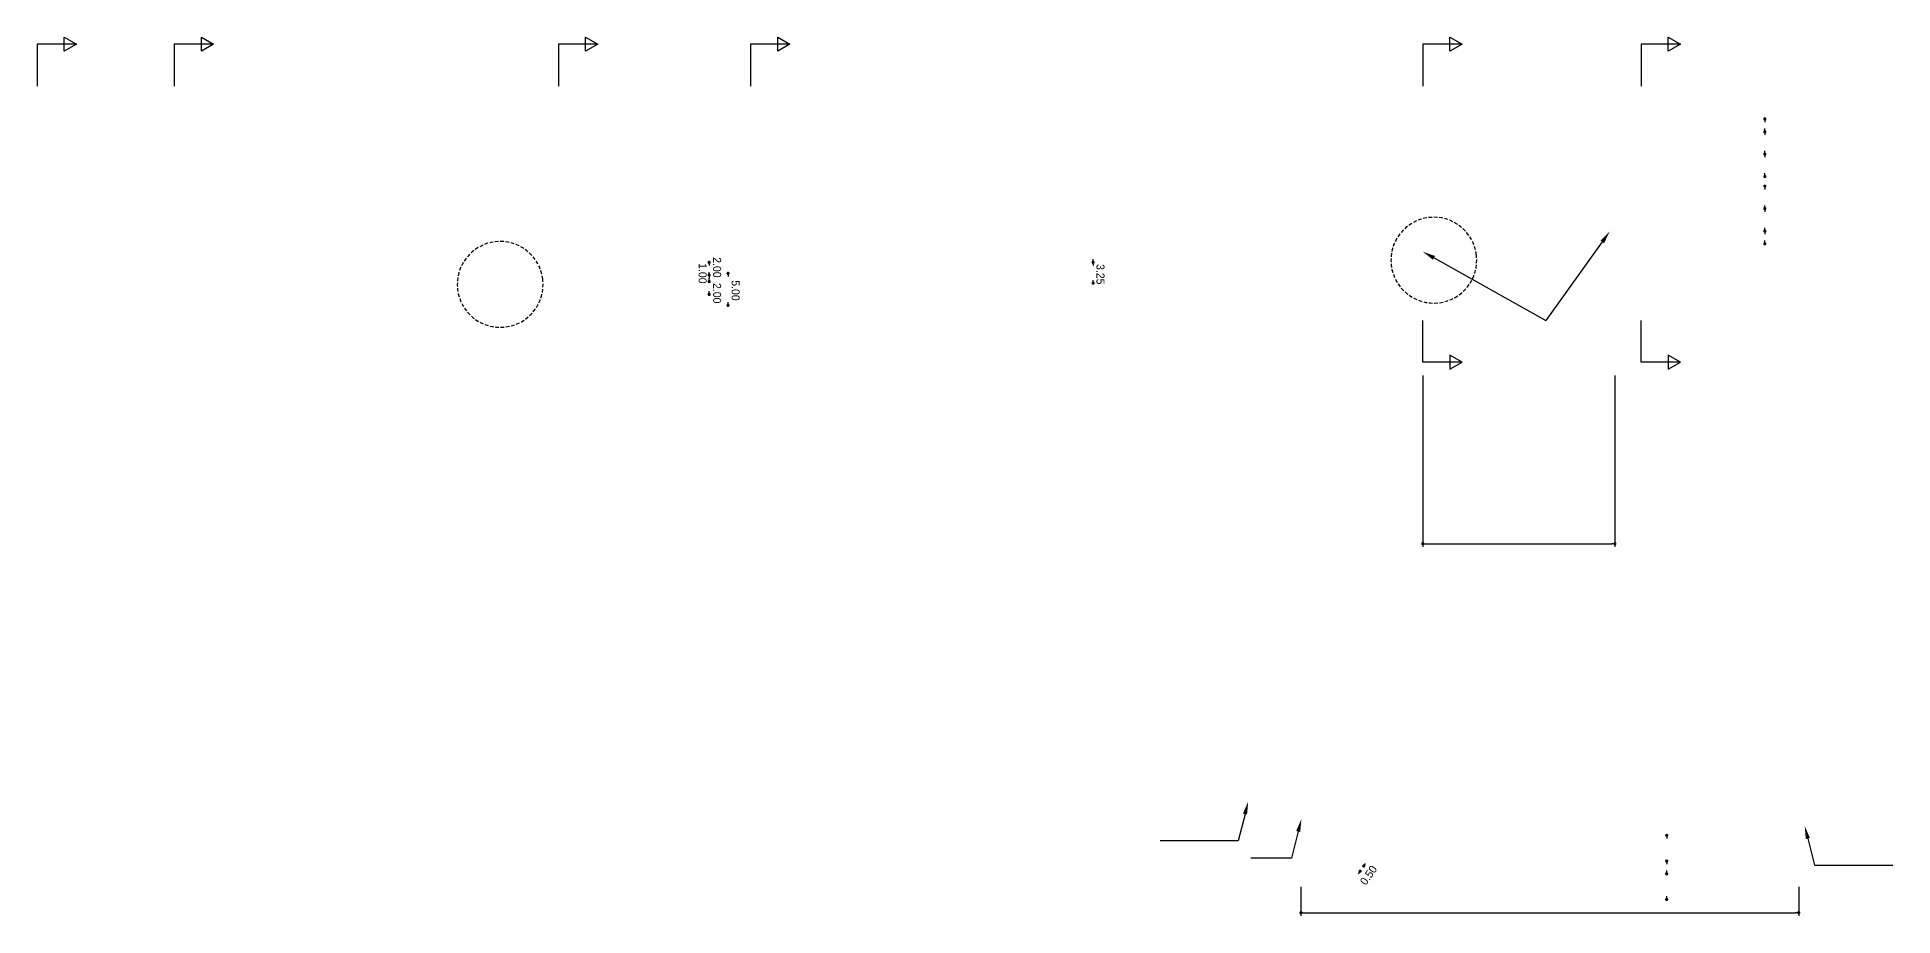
# Model space of a CAD drawing. Header units: millimetres. Extents: x 41 to 886, y -5 to 295.
# Drawn here: x 41.4 to 331.3, y 96.3 to 233.5 of the extents above; entities that cross this region are included whole.
import ezdxf

# ---------------------------------------------------------------- set-up
doc = ezdxf.new("R2010")
doc.units = ezdxf.units.MM
doc.header["$LTSCALE"] = 0.25
doc.linetypes.add('HIDDEN', pattern=[9.525, 6.35, -3.175])
doc.layers.add('CZ-LINE-0001', color=7, linetype='Continuous')
doc.styles.add('돋움', font='')
doc.styles.get('돋움').set_extended_font_data('Dotum')

# ---------------------------------------------------------------- blocks, each defined once
blk = doc.blocks.new('_Dot')
at = {"color": 0, "linetype": 'ByBlock', "lineweight": -2}
blk.add_line((-0.5, 0), (-1, 0), dxfattribs=at)
at = {"color": 0, "linetype": 'ByBlock', "const_width": 0.5}
blk.add_lwpolyline([(-0.25, 0, 1), (0.25, 0, 1)], format="xyb", close=True, dxfattribs=at)

msp = doc.modelspace()

# ---------------------------------------------------------------- linework, layer by layer
at = {"color": 0, "linetype": 'ByBlock', "lineweight": -2}
for p, q in [((311.27, 220.51), (311.27, 220.26)), ((311.27, 219.01), (311.27, 219.26)), ((311.27, 218.51), (311.27, 218.26)), ((311.27, 215.51), (311.27, 215.76)), ((311.27, 215.01), (311.27, 214.76)), ((311.27, 212.01), (311.27, 212.26)), ((311.27, 212.01), (311.27, 212.26)), ((311.27, 210.01), (311.27, 209.76)), ((311.27, 210.01), (311.27, 209.76)), ((311.27, 207.01), (311.27, 207.26)), ((311.27, 206.51), (311.27, 206.26)), ((311.27, 203.51), (311.27, 203.76)), ((311.27, 203.01), (311.27, 202.76)), ((311.27, 201.51), (311.27, 201.76)), ((146.38, 198.1), (146.38, 197.85)), ((206.35, 198.6), (206.35, 198.85)), ((206.35, 198.1), (206.35, 197.85)), ((146.38, 196.6), (146.38, 196.85)), ((146.38, 196.1), (146.38, 195.85)), ((146.38, 195.6), (146.38, 195.85)), ((149.33, 196.4), (149.33, 196.15)), ((206.35, 195.35), (206.35, 195.6)), ((146.38, 193.6), (146.38, 193.85)), ((149.33, 191.9), (149.33, 192.15)), ((295.94, 108.63), (295.94, 108.38)), ((248.77, 104.32), (248.91, 104.52)), ((295.94, 104.63), (295.94, 104.38)), ((247.9, 103.09), (247.76, 102.89)), ((295.94, 103.13), (295.94, 103.38)), ((295.94, 99.13), (295.94, 99.38))]:
    msp.add_line(p, q, dxfattribs=at)
at = {"color": 0, "linetype": 'ByBlock', "const_width": 0.25}
for points in [[(311.27, 220.63, 1), (311.27, 220.88, 1)], [(311.27, 218.63, 1), (311.27, 218.88, 1)], [(311.27, 218.88, 1), (311.27, 218.63, 1)], [(311.27, 215.13, 1), (311.27, 215.38, 1)], [(311.27, 215.38, 1), (311.27, 215.13, 1)], [(311.27, 211.88, 1), (311.27, 211.63, 1)], [(311.27, 211.88, 1), (311.27, 211.63, 1)], [(311.27, 210.13, 1), (311.27, 210.38, 1)], [(311.27, 210.13, 1), (311.27, 210.38, 1)], [(311.27, 206.63, 1), (311.27, 206.88, 1)], [(311.27, 206.88, 1), (311.27, 206.63, 1)], [(311.27, 203.38, 1), (311.27, 203.13, 1)], [(311.27, 203.13, 1), (311.27, 203.38, 1)], [(311.27, 201.38, 1), (311.27, 201.13, 1)], [(146.38, 198.23, 1), (146.38, 198.48, 1)], [(206.35, 198.23, 1), (206.35, 198.48, 1)], [(206.35, 198.48, 1), (206.35, 198.23, 1)], [(146.38, 196.23, 1), (146.38, 196.48, 1)], [(146.38, 196.48, 1), (146.38, 196.23, 1)], [(146.38, 195.48, 1), (146.38, 195.23, 1)], [(149.33, 196.52, 1), (149.33, 196.77, 1)], [(206.35, 195.23, 1), (206.35, 194.98, 1)], [(146.38, 193.48, 1), (146.38, 193.23, 1)], [(149.33, 191.77, 1), (149.33, 191.52, 1)], [(295.94, 108.76, 1), (295.94, 109.01, 1)], [(248.7, 104.22, 1), (248.55, 104.01, 1)], [(295.94, 104.76, 1), (295.94, 105.01, 1)], [(247.98, 103.19, 1), (248.12, 103.4, 1)], [(295.94, 103.01, 1), (295.94, 102.76, 1)], [(295.94, 99.01, 1), (295.94, 98.76, 1)]]:
    msp.add_lwpolyline(points, format="xyb", close=True, dxfattribs=at)
at = {"layer": 'CZ-LINE-0001'}
for p, q in [((47.55, 232.43), (41.41, 232.43)), ((41.41, 232.43), (41.41, 225.89)), ((45.65, 231.33), (45.65, 233.53)), ((45.65, 233.53), (47.55, 232.43)), ((47.55, 232.43), (45.65, 231.33)), ((68.98, 232.43), (62.83, 232.43)), ((62.83, 232.43), (62.83, 225.89)), ((67.07, 231.33), (67.07, 233.53)), ((67.07, 233.53), (68.98, 232.43)), ((68.98, 232.43), (67.07, 231.33)), ((129, 232.43), (122.85, 232.43)), ((122.85, 232.43), (122.85, 225.89)), ((127.09, 231.33), (127.09, 233.53)), ((127.09, 233.53), (129, 232.43)), ((129, 232.43), (127.09, 231.33)), ((159, 232.43), (152.85, 232.43)), ((152.85, 232.43), (152.85, 225.89)), ((157.09, 231.33), (157.09, 233.53)), ((157.09, 233.53), (159, 232.43)), ((159, 232.43), (157.09, 231.33)), ((263.98, 232.43), (257.83, 232.43)), ((257.83, 232.43), (257.83, 225.89)), ((262.07, 231.33), (262.07, 233.53)), ((262.07, 233.53), (263.98, 232.43)), ((263.98, 232.43), (262.07, 231.33)), ((298.08, 232.43), (291.94, 232.43)), ((291.94, 232.43), (291.94, 225.89)), ((296.18, 231.33), (296.18, 233.53)), ((296.18, 233.53), (298.08, 232.43)), ((298.08, 232.43), (296.18, 231.33)), ((257.83, 182.76), (257.83, 189.3)), ((291.94, 182.76), (291.94, 189.3)), ((263.98, 182.76), (257.83, 182.76)), ((263.98, 182.76), (262.07, 183.86)), ((262.07, 183.86), (262.07, 181.66)), ((262.07, 181.66), (263.98, 182.76)), ((298.08, 182.76), (291.94, 182.76)), ((298.08, 182.76), (296.18, 183.86)), ((296.18, 183.86), (296.18, 181.66)), ((296.18, 181.66), (298.08, 182.76)), ((257.85, 180.71), (257.85, 153.93)), ((287.85, 180.71), (287.85, 153.93)), ((258.35, 154.43), (287.35, 154.43)), ((238.82, 100.86), (238.82, 96.32)), ((316.56, 100.86), (316.56, 96.32)), ((239.32, 96.82), (316.06, 96.82))]:
    msp.add_line(p, q, dxfattribs=at)
at = {"layer": 'CZ-LINE-0001', "linetype": 'HIDDEN', "ltscale": 0.35}
for p, q in [((266.22, 199.49), (266.22, 199.49)), ((120.39, 195.71), (120.39, 195.71))]:
    msp.add_line(p, q, dxfattribs=at)
at = {"layer": 'CZ-LINE-0001'}
for points in [[(285.88, 201.55), (277.07, 189.28)], [(259.6, 199.05), (277.07, 189.28)], [(230.08, 112.22), (229.03, 108.04), (216.8, 108.04)], [(238.39, 109.5), (237.34, 105.32), (231, 105.32)]]:
    msp.add_lwpolyline(points, dxfattribs=at)
at = {"layer": 'CZ-LINE-0001', "extrusion": (0, 0, -1)}
msp.add_lwpolyline([(-317.99, 108.42), (-319.04, 104.24), (-331.27, 104.24)], dxfattribs=at)
at = {"layer": 'CZ-LINE-0001', "linetype": 'HIDDEN', "ltscale": 0.35}
for centre in [(259.57, 198.7), (113.74, 194.92)]:
    msp.add_arc(centre, 6.7, 6.7667, 6.749, dxfattribs=at)
at = {"layer": 'CZ-LINE-0001'}
for points in [[(285.61, 201.74), (287.05, 203.17), (286.15, 201.35)], [(259.43, 198.76), (257.85, 200.03), (259.76, 199.35)], [(229.76, 112.3), (230.57, 114.16), (230.4, 112.14)], [(238.07, 109.58), (238.88, 111.44), (238.71, 109.42)]]:
    msp.add_solid(points, dxfattribs=at)
at = {"layer": 'CZ-LINE-0001', "extrusion": (0, 0, -1)}
msp.add_solid([(-318.31, 108.5), (-317.5, 110.36), (-317.67, 108.33)], dxfattribs=at)

# ---------------------------------------------------------------- block references
at = {"layer": 'CZ-LINE-0001', "xscale": 0.5, "yscale": 0.5, "zscale": 0.5, "rotation": 180}
for p in [(257.85, 154.43), (238.82, 96.82)]:
    msp.add_blockref('_Dot', p, dxfattribs=at)
at = {"layer": 'CZ-LINE-0001', "xscale": 0.5, "yscale": 0.5, "zscale": 0.5}
for p in [(287.85, 154.43), (316.56, 96.82)]:
    msp.add_blockref('_Dot', p, dxfattribs=at)

# ---------------------------------------------------------------- texts
at = {"layer": 'CZ-LINE-0001', "style": '돋움'}
for s, rotation, p in [('1.00', 270, (144.74, 198.23)), ('2.00', 270, (147, 199.16)), ('3.25', 270, (206.88, 198.09)), ('2.00', 270, (147, 195.13)), ('5.00', 270, (149.89, 195.56)), ('0.50', 54.9032, (248.96, 101.01))]:
    msp.add_text(s, height=1.25, rotation=rotation, dxfattribs=at).set_placement(p)

doc.saveas('drawing.dxf')
